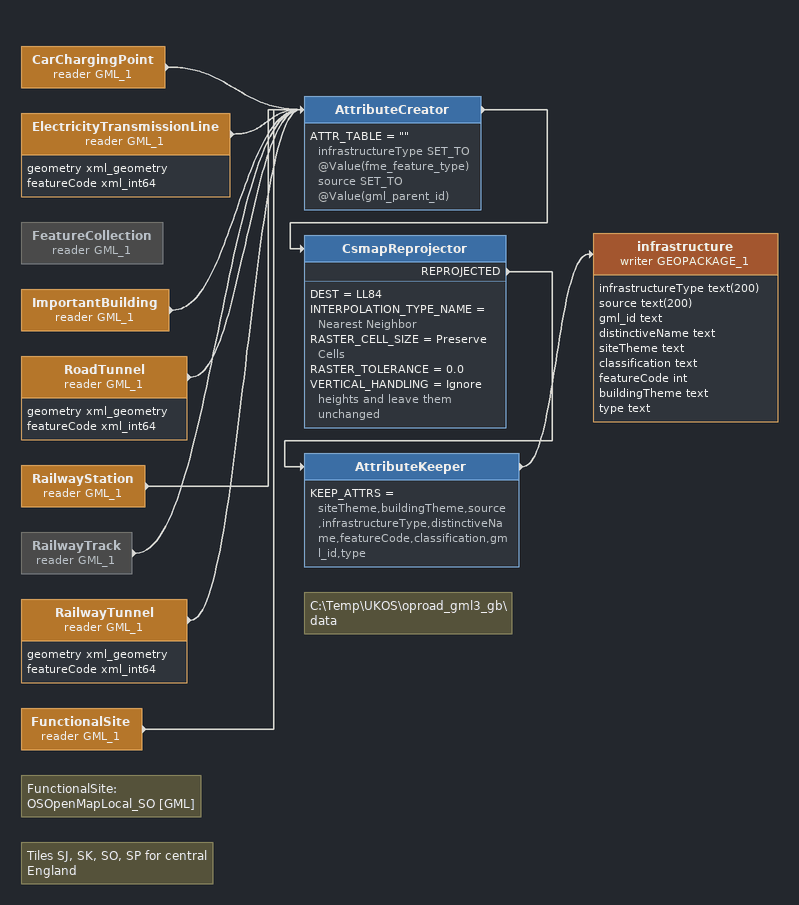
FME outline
ElectricityTransmissionLine (reader GML_1)
    attributes: geometry xml_geometry, featureCode xml_int64
    -> AttributeCreator
CarChargingPoint (reader GML_1)
    -> AttributeCreator
FeatureCollection (reader GML_1) [off]
ImportantBuilding (reader GML_1)
    -> AttributeCreator
RoadTunnel (reader GML_1)
    attributes: geometry xml_geometry, featureCode xml_int64
    -> AttributeCreator
RailwayStation (reader GML_1)
    -> AttributeCreator
RailwayTrack (reader GML_1) [off]
    -> AttributeCreator
RailwayTunnel (reader GML_1)
    attributes: geometry xml_geometry, featureCode xml_int64
    -> AttributeCreator
Note: FunctionalSite: OSOpenMapLocal_SO [GML]
Note: Tiles SJ, SK, SO, SP for central England
Note: C:\Temp\UKOS\oproad_gml3_gb\data
FunctionalSite (reader GML_1)
    -> AttributeCreator
AttributeCreator
    ATTR_TABLE = "" infrastructureType SET_TO @Value(fme_feature_type)  source SET_TO @Value(gml_parent_id)
    -> CsmapReprojector
CsmapReprojector
    DEST = LL84
    INTERPOLATION_TYPE_NAME = Nearest Neighbor
    RASTER_CELL_SIZE = Preserve Cells
    RASTER_TOLERANCE = 0.0
    VERTICAL_HANDLING = Ignore heights and leave them unchanged
    REPROJECTED -> AttributeKeeper
AttributeKeeper
    KEEP_ATTRS = siteTheme,buildingTheme,source,infrastructureType,distinctiveName,featureCode,classification,gml_id,type
    -> infrastructure (writer GEOPACKAGE_1)
infrastructure (writer GEOPACKAGE_1)
    attributes: infrastructureType text(200), source text(200), gml_id text, distinctiveName text, siteTheme text, classification text, featureCode int, buildingTheme text, type text
